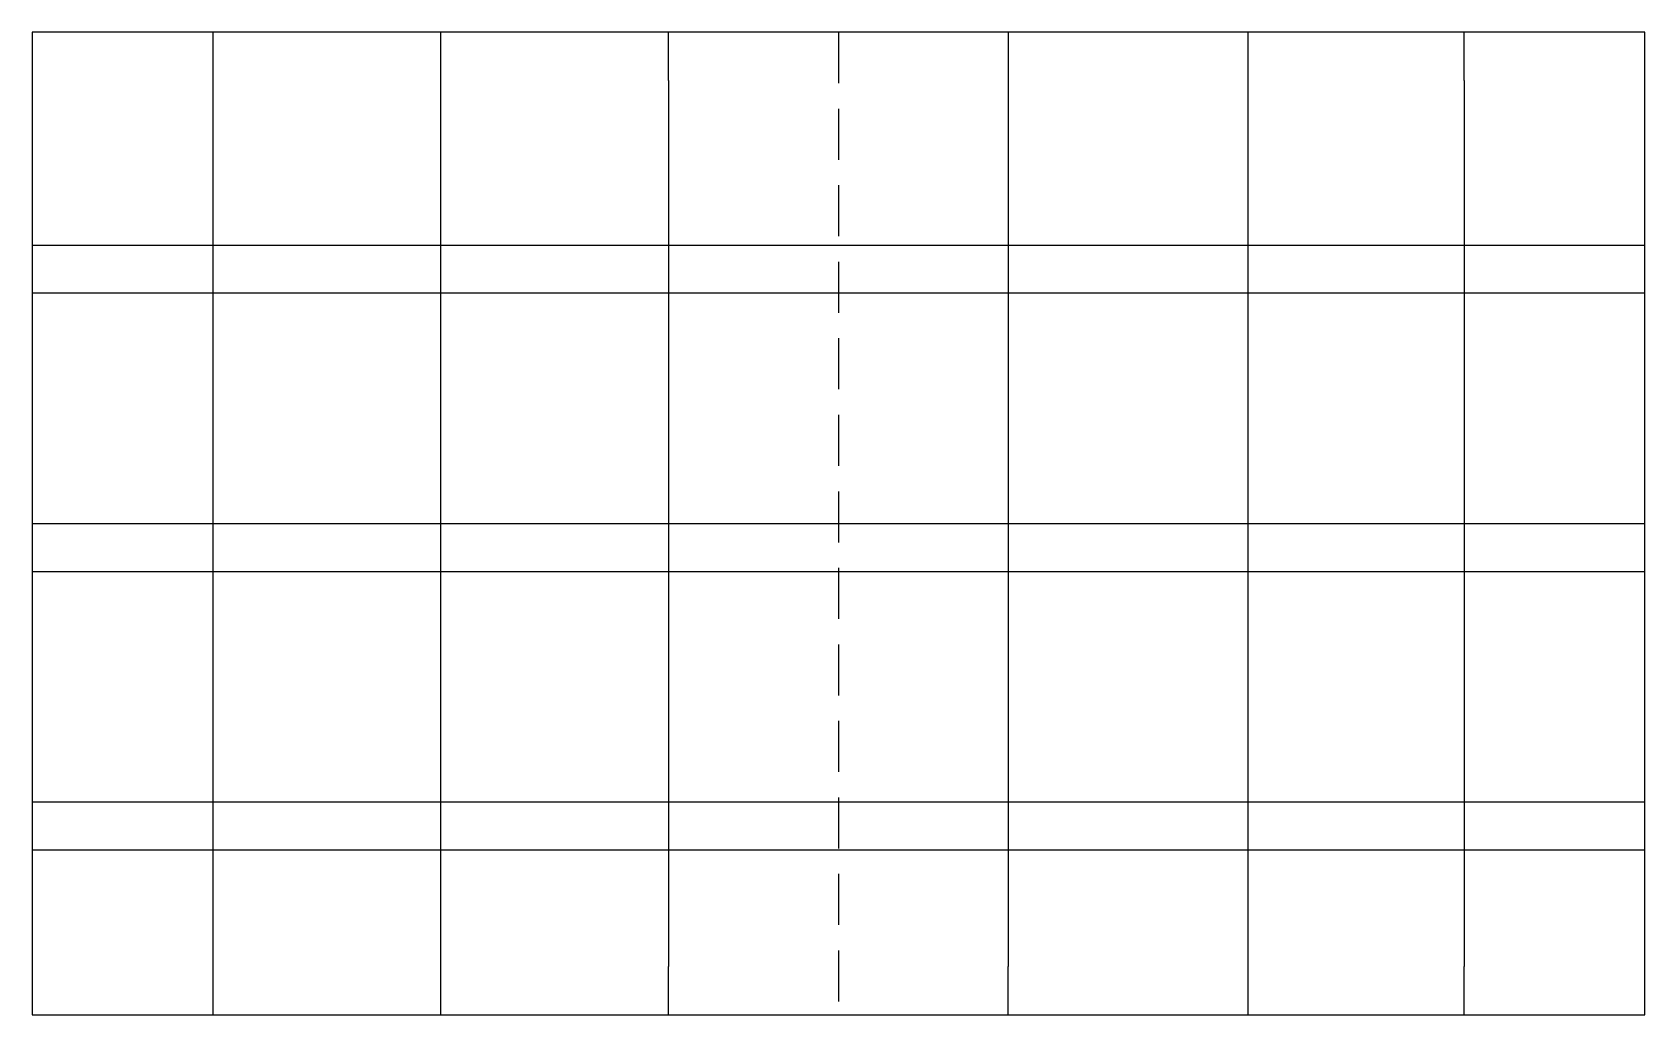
# Model space of a CAD drawing. Header units: millimetres. Extents: x 488 to 689, y 181 to 303.
import ezdxf

# ---------------------------------------------------------------- set-up
doc = ezdxf.new("R2010")
doc.units = ezdxf.units.MM
doc.linetypes.add('DASHED2', pattern=[9.525, 6.35, -3.175])

msp = doc.modelspace()

# ---------------------------------------------------------------- linework, layer by layer
at = {"color": 7, "linetype": 'Continuous', "lineweight": 25}
for p, q in [((488.46, 303.33), (488.46, 181.03)), ((689.26, 303.33), (488.46, 303.33)), ((510.96, 303.33), (510.96, 181.03)), ((539.34, 297.33), (539.34, 303.33)), ((567.71, 297.33), (567.71, 303.33)), ((610.01, 303.33), (610.01, 187.04)), ((639.89, 297.33), (639.89, 303.33)), ((666.76, 297.33), (666.76, 303.33)), ((689.26, 181.03), (689.26, 303.33)), ((539.34, 187.33), (539.34, 297.33)), ((567.71, 297.31), (567.71, 187.04)), ((639.89, 187.03), (639.89, 297.33)), ((666.76, 297.31), (666.76, 187.04)), ((488.46, 276.83), (494.46, 276.83)), ((494.48, 276.83), (683.25, 276.83)), ((683.26, 276.83), (689.26, 276.83)), ((689.26, 270.83), (488.46, 270.83)), ((488.46, 242.18), (494.46, 242.18)), ((494.48, 242.18), (683.25, 242.18)), ((683.26, 242.18), (689.26, 242.18)), ((689.26, 236.18), (488.46, 236.18)), ((488.46, 207.53), (494.46, 207.53)), ((494.48, 207.53), (683.25, 207.53)), ((683.26, 207.53), (689.26, 207.53)), ((689.26, 201.53), (488.46, 201.53)), ((539.34, 181.03), (539.34, 187.33)), ((567.71, 181.03), (567.71, 187.03)), ((610.01, 181.03), (610.01, 187.03)), ((639.89, 181.03), (639.89, 187.03)), ((666.76, 181.03), (666.76, 187.03)), ((488.46, 181.03), (689.26, 181.03))]:
    msp.add_line(p, q, dxfattribs=at)
at = {"color": 7, "linetype": 'DASHED2', "lineweight": 25}
msp.add_line((588.86, 303.33), (588.86, 181.03), dxfattribs=at)

doc.saveas('drawing.dxf')
